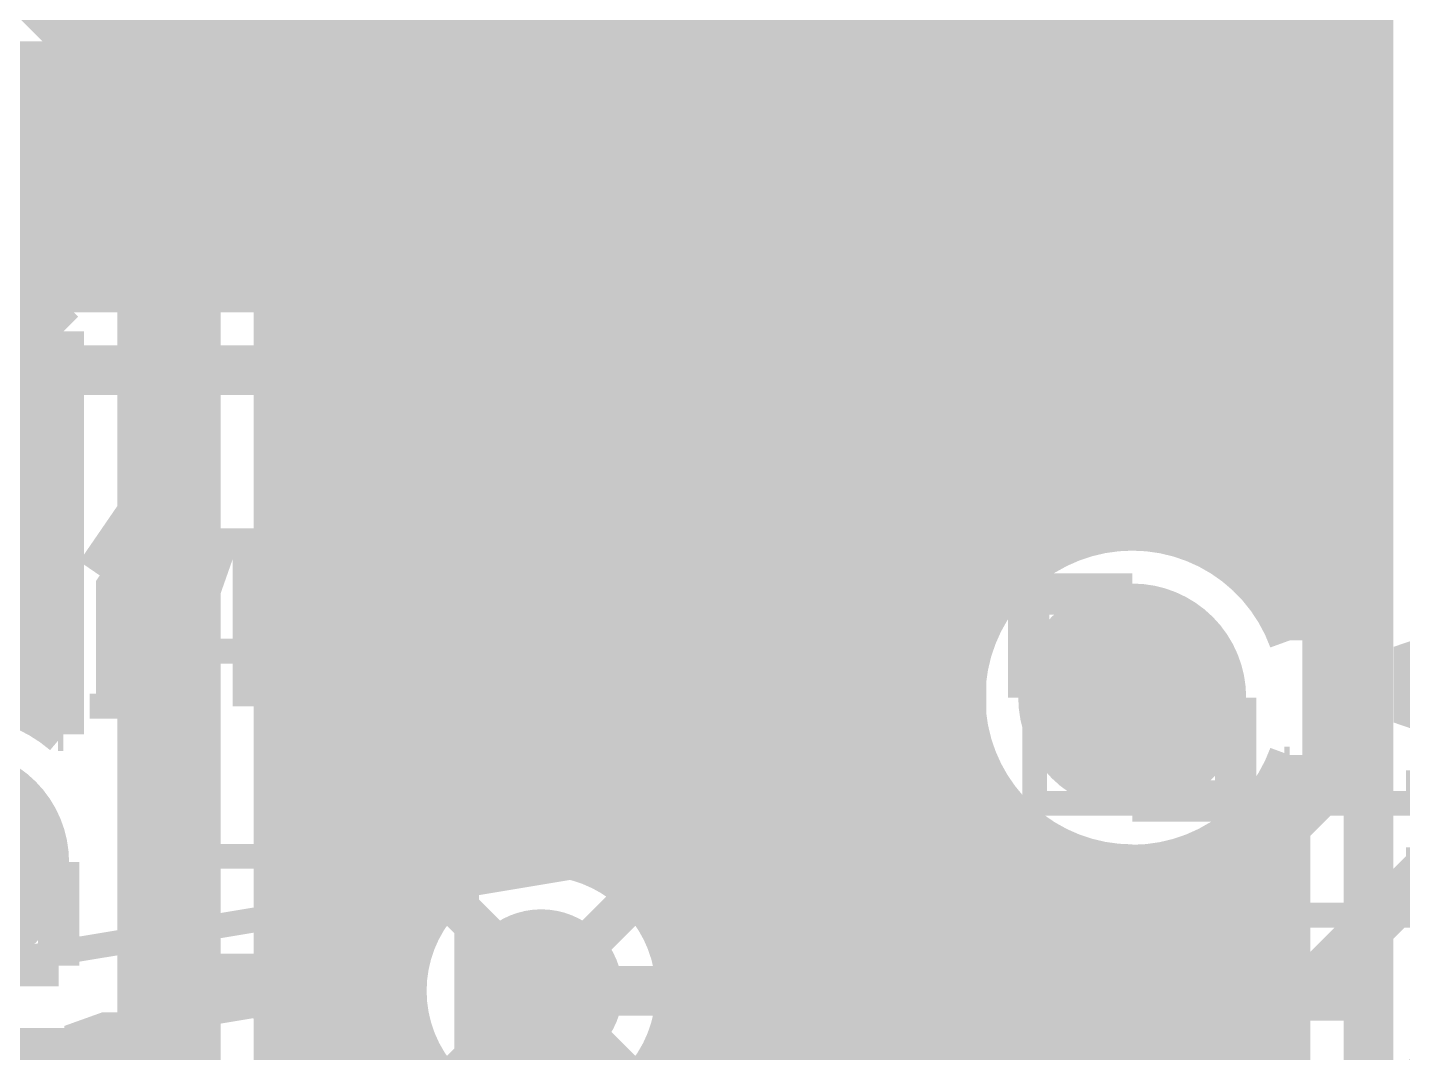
# Model space of a CAD drawing. Extents: x -5 to 90, y -49 to 54.
# Drawn here: x 10.82 to 19.26, y 28.2 to 34.49 of the extents above; entities that cross this region are included whole.
import ezdxf

# ---------------------------------------------------------------- set-up
doc = ezdxf.new("R2010")
doc.units = 0
doc.header["$MEASUREMENT"] = 0
doc.layers.get('0').update_dxf_attribs({"linetype": 'CONTINUOUS'})
for name, color, linetype in [('22-310-0_BOT', 7, 'CONTINUOUS'), ('22-310-0_DRD', 7, 'CONTINUOUS'), ('22-310-0_DRL', 2, 'CONTINUOUS'), ('22-310-0_SMT', 3, 'CONTINUOUS'), ('22-310-0_SPT', 5, 'CONTINUOUS'), ('22-310-0_SSB', 10, 'CONTINUOUS'), ('22-310-0_SST', 14, 'CONTINUOUS'), ('22-310-0_TOP', 9, 'CONTINUOUS'), ('THRUHOLE_NPT', 11, 'CONTINUOUS'), ('THRUHOLE_TAP', 13, 'CONTINUOUS')]:
    doc.layers.add(name, color=color, linetype=linetype)

# ---------------------------------------------------------------- blocks, each defined once
blk = doc.blocks.new('ROUND_19')
at = {"const_width": 0.69977}
blk.add_lwpolyline([(-0.349884, 0, 1), (0.349884, 0, 1)], format="xyb", close=True, dxfattribs=at)
blk = doc.blocks.new('ROUND_39')
at = {"const_width": 0.50038}
blk.add_lwpolyline([(-0.25019, 0, 1), (0.25019, 0, 1)], format="xyb", close=True, dxfattribs=at)
blk = doc.blocks.new('ROUND_50')
at = {"const_width": 0.10033}
blk.add_lwpolyline([(-0.050164, 0, 1), (0.050164, 0, 1)], format="xyb", close=True, dxfattribs=at)
blk = doc.blocks.new('ROUND_2')
at = {"const_width": 0.50038}
blk.add_lwpolyline([(-0.25019, 0, 1), (0.25019, 0, 1)], format="xyb", close=True, dxfattribs=at)
blk = doc.blocks.new('RECTANGLE_4')
blk.add_solid([(0.4826, 0.4064), (0.4826, -0.4064), (-0.4826, 0.4064), (-0.4826, -0.4064)])
blk = doc.blocks.new('RECTANGLE_32')
blk.add_solid([(0.29972, 0.19939), (0.29972, -0.19939), (-0.29972, 0.19939), (-0.29972, -0.19939)])
blk = doc.blocks.new('RECTANGLE_33')
blk.add_solid([(0.25019, 0.19939), (0.25019, -0.19939), (-0.25019, 0.19939), (-0.25019, -0.19939)])
blk = doc.blocks.new('ROUND_46')
at = {"const_width": 0.10033}
blk.add_lwpolyline([(-0.050164, 0, 1), (0.050164, 0, 1)], format="xyb", close=True, dxfattribs=at)

msp = doc.modelspace()

# ---------------------------------------------------------------- linework, layer by layer
at = {"layer": '22-310-0_BOT'}
for points, const_width in [([(15.9004, 45.085), (15.9004, 10.71118)], 0.254), ([(16.129, 45.085), (16.129, 10.71118)], 0.254), ([(16.3576, 45.085), (16.3576, 24.26462)], 0.254), ([(16.5862, 45.085), (16.5862, 30.5562)], 0.254), ([(15.6718, 45.03928), (15.6718, 10.71118)], 0.254), ([(15.4432, 44.81068), (15.4432, 10.71118)], 0.254), ([(15.2146, 44.63034), (15.2146, 10.71118)], 0.254), ([(13.843, 44.48048), (13.843, 29.39542)], 0.254), ([(14.0716, 44.5008), (14.0716, 29.39796)], 0.254), ([(14.3002, 44.5008), (14.3002, 29.337)], 0.254), ([(14.5288, 44.5008), (14.5288, 29.18714)], 0.254), ([(14.7574, 44.5008), (14.7574, 28.83662)], 0.254), ([(14.986, 44.53382), (14.986, 10.71118)], 0.254), ([(16.8148, 41.87444), (16.8148, 31.04134)], 0.254), ([(17.0434, 41.64584), (17.0434, 31.242)], 0.254), ([(17.272, 41.59758), (17.272, 31.35122)], 0.254), ([(17.5006, 41.59758), (17.5006, 31.39948)], 0.254), ([(11.3284, 39.64686), (11.3284, 34.163)], 0.254), ([(19.05, 24.384), (19.05, 37.9857), (18.69948, 38.33368)], 0.3048), ([(17.7292, 37.75456), (17.7292, 31.39694)], 0.254), ([(10.14984, 37.39642), (10.14984, 34.42716), (11.684, 32.893), (11.684, 17.526)], 0.635), ([(11.557, 37.5412), (11.557, 33.9344)], 0.254), ([(17.9578, 37.48024), (17.9578, 31.34106)], 0.254), ([(18.1864, 37.32784), (18.1864, 31.22168)], 0.254), ([(13.6144, 37.21608), (13.6144, 29.3243)], 0.254), ([(18.415, 37.23894), (18.415, 31.00324)], 0.254), ([(18.5674, 37.211), (18.5674, 30.72638)], 0.254), ([(11.7856, 37.08908), (11.7856, 33.7058)], 0.254), ([(13.3858, 36.95192), (13.3858, 29.16428)], 0.254), ([(12.0142, 36.8808), (12.0142, 33.4772)], 0.254), ([(11.0998, 36.78428), (11.0998, 34.3916)], 0.254), ([(13.1572, 36.79952), (13.1572, 28.7401)], 0.254), ([(12.2428, 36.75888), (12.2428, 33.22066)], 0.254), ([(12.4714, 36.69792), (12.4714, 17.78762)], 0.254), ([(12.9286, 36.7157), (12.9286, 19.177)], 0.254), ([(12.7, 36.68268), (12.7, 18.86966)], 0.254), ([(10.79754, 34.69386), (12.13612, 33.35528)], 0.254), ([(18.5674, 34.5186), (10.9728, 34.5186)], 0.254), ([(18.5674, 34.29), (11.2014, 34.29)], 0.254), ([(18.5674, 34.0614), (11.43, 34.0614)], 0.254), ([(9.6901, 33.96742), (11.0363, 32.62376)], 0.254), ([(18.5674, 33.8328), (11.6586, 33.8328)], 0.254), ([(18.5674, 33.6042), (11.8872, 33.6042)], 0.254), ([(18.5674, 33.3756), (12.1158, 33.3756)], 0.254), ([(18.5674, 33.147), (12.27836, 33.147)], 0.254), ([(10.74166, 32.9184), (9.07034, 32.9184)], 0.254), ([(18.5674, 32.9184), (12.3317, 32.9184)], 0.254), ([(12.3317, 32.893), (12.3317, 18.04416)], 0.254), ([(10.8712, 32.78886), (10.8712, 30.2641)], 0.254), ([(10.97026, 32.6898), (8.9916, 32.6898)], 0.254), ([(18.5674, 32.6898), (12.3317, 32.6898)], 0.254), ([(11.0363, 32.62376), (11.0363, 30.1498)], 0.254), ([(11.0363, 32.4612), (8.9916, 32.4612)], 0.254), ([(18.5674, 32.4612), (12.3317, 32.4612)], 0.254), ([(11.0363, 32.2326), (8.9916, 32.2326)], 0.254), ([(18.5674, 32.2326), (12.3317, 32.2326)], 0.254), ([(11.0363, 32.004), (8.9916, 32.004)], 0.254), ([(18.5674, 32.004), (12.3317, 32.004)], 0.254), ([(11.0363, 31.7754), (8.9916, 31.7754)], 0.254), ([(18.5674, 31.7754), (12.3317, 31.7754)], 0.254), ([(11.0363, 31.5468), (8.9916, 31.5468)], 0.254), ([(18.5674, 31.5468), (12.3317, 31.5468)], 0.254), ([(11.0363, 31.3182), (8.9916, 31.3182)], 0.254), ([(17.18564, 31.3182), (12.3317, 31.3182)], 0.254), ([(18.5674, 31.3182), (18.01114, 31.3182)], 0.254), ([(11.0363, 31.0896), (8.9916, 31.0896)], 0.254), ([(16.85798, 31.0896), (12.3317, 31.0896)], 0.254), ([(18.5674, 31.0896), (18.34134, 31.0896)], 0.254), ([(11.0363, 30.861), (8.9916, 30.861)], 0.254), ([(16.69288, 30.861), (12.3317, 30.861)], 0.254), ([(18.5674, 30.861), (18.50644, 30.861)], 0.254), ([(11.0363, 30.6324), (8.9916, 30.6324)], 0.254), ([(16.60144, 30.6324), (12.3317, 30.6324)], 0.254), ([(11.0363, 30.4038), (8.9916, 30.4038)], 0.254), ([(16.57096, 30.4038), (12.3317, 30.4038)], 0.254), ([(16.5862, 30.19298), (16.5862, 24.61514)], 0.254), ([(11.0363, 30.1752), (11.00328, 30.1752)], 0.254), ([(16.58874, 30.1752), (12.3317, 30.1752)], 0.254), ([(18.5674, 30.0228), (18.5674, 25.05964)], 0.254), ([(16.6624, 29.9466), (12.3317, 29.9466)], 0.254), ([(18.5674, 29.9466), (18.53438, 29.9466)], 0.254), ([(16.80718, 29.718), (12.3317, 29.718)], 0.254), ([(16.8148, 29.70784), (16.8148, 24.765)], 0.254), ([(18.5674, 29.718), (18.39214, 29.718)], 0.254), ([(18.415, 29.74594), (18.415, 24.9174)], 0.254), ([(18.1864, 29.5275), (18.1864, 19.37004)], 0.254), ([(17.07388, 29.4894), (12.3317, 29.4894)], 0.254), ([(17.0434, 29.50718), (17.0434, 24.82596)], 0.254), ([(18.5674, 29.4894), (18.12544, 29.4894)], 0.254), ([(17.272, 29.39796), (17.272, 24.82342)], 0.254), ([(17.5006, 29.3497), (17.5006, 24.7523)], 0.254), ([(17.7292, 29.35224), (17.7292, 24.59228)], 0.254), ([(17.9578, 29.40812), (17.9578, 24.1681)], 0.254), ([(13.50264, 29.2608), (12.3317, 29.2608)], 0.254), ([(18.5674, 29.2608), (14.43736, 29.2608)], 0.254), ([(13.27658, 29.0322), (12.3317, 29.0322)], 0.254), ([(18.5674, 29.0322), (14.66088, 29.0322)], 0.254), ([(13.17244, 28.8036), (12.3317, 28.8036)], 0.254), ([(18.5674, 28.8036), (14.76756, 28.8036)], 0.254), ([(13.97, 24.13), (13.97, 28.575)], 0.3048), ([(13.13942, 28.575), (12.3317, 28.575)], 0.254), ([(18.5674, 28.575), (14.80058, 28.575)], 0.254), ([(13.17244, 28.3464), (12.3317, 28.3464)], 0.254), ([(13.1572, 28.40736), (13.1572, 24.2951)], 0.254), ([(18.5674, 28.3464), (14.76756, 28.3464)], 0.254), ([(14.7574, 28.31338), (14.7574, 24.39162)], 0.254), ([(13.27658, 28.1178), (12.3317, 28.1178)], 0.254), ([(18.5674, 28.1178), (14.66088, 28.1178)], 0.254)]:
    msp.add_lwpolyline(points, dxfattribs=dict(at, const_width=const_width))
at = {"layer": '22-310-0_BOT', "const_width": 0.254}
for points in [[(12.3317, 32.893, 0.1989124), (12.14199, 33.35099)], [(12.3317, 32.893, 0.1989124), (12.14199, 33.35099)], [(17.59966, 31.40456, 0.4142136), (16.57096, 30.37586)], [(18.5674, 30.72638, 0.3157279), (17.59966, 31.40456)], [(11.0363, 30.1498, 0.1776522), (10.37082, 30.39395)], [(16.57096, 30.37586, 0.4142136), (17.59966, 29.34716)], [(17.59966, 29.34462, 0.3150912), (18.5674, 30.0228)], [(13.97, 29.40558, 0.4142136), (13.13942, 28.575)], [(14.80058, 28.575, 0.4142136), (13.97, 29.40558)], [(13.13942, 28.575, 0.2422132), (13.48723, 27.89913)], [(14.4526, 27.89936, 0.2422133), (14.8003, 28.575)]]:
    msp.add_lwpolyline(points, format="xyb", dxfattribs=at)
at = {"layer": '22-310-0_DRD', "const_width": 0.254}
for points in [[(16.96466, 31.01086), (16.96466, 30.37586)], [(17.59966, 31.01086), (16.96466, 31.01086)], [(17.59966, 29.74086), (17.59966, 31.01086)], [(16.96466, 30.37586), (18.23466, 30.37586)], [(18.23466, 30.37586), (18.23466, 29.74086)], [(18.23466, 29.74086), (17.59966, 29.74086)], [(9.73582, 29.36494), (11.00582, 29.36494)], [(11.00582, 29.36494), (11.00582, 28.72994)], [(14.605, 29.21), (13.335, 27.94)], [(14.605, 27.94), (13.335, 29.21)], [(11.00582, 28.72994), (10.37082, 28.72994)]]:
    msp.add_lwpolyline(points, dxfattribs=at)
at = {"layer": '22-310-0_SSB', "const_width": 0.1524}
for points in [[(17.00022, 29.72562), (17.00022, 44.02582), (22.9997, 44.02582), (22.9997, 29.72562), (17.00022, 29.72562)], [(9.88568, 28.62326), (7.53872, 42.73042), (13.45692, 43.7134), (15.80388, 29.60878), (9.88568, 28.62326)], [(19.05508, 28.17876), (19.05508, 29.19476), (19.17446, 29.02458)], [(14.06398, 27.76474), (14.09446, 27.94254), (13.9827, 28.61056), (13.89634, 28.7655), (13.54582, 28.70708), (13.51534, 28.53182), (13.6271, 27.8638), (13.71346, 27.70632), (14.06398, 27.76474)], [(12.79906, 27.72664), (12.88542, 27.56916), (13.23594, 27.62758), (13.26642, 27.80284), (13.15466, 28.47086), (13.0683, 28.62834), (12.71778, 28.56992), (12.6873, 28.39466)], [(11.99896, 27.42184), (12.46886, 27.49804), (11.88974, 28.08986), (11.8618, 28.2575), (11.89228, 28.43276), (12.2428, 28.49118), (12.32916, 28.3337)], [(18.93824, 28.17876), (19.17446, 28.17876)]]:
    msp.add_lwpolyline(points, dxfattribs=at)
for points in [[(17.80032, 30.37586, 0.4142136), (17.59966, 30.57652)], [(17.59966, 30.57398, 0.4142136), (17.40154, 30.37586)], [(17.399, 30.37586, 0.4142136), (17.59966, 30.1752)], [(17.59966, 30.1752, 0.4142136), (17.80032, 30.37586)]]:
    msp.add_lwpolyline(points, format="xyb", dxfattribs=at)
at = {"layer": '22-310-0_SST', "const_width": 0.1524}
for points in [[(13.95476, 34.38652), (13.95476, 35.40252)], [(14.55674, 34.89452), (14.91234, 34.89452), (15.03172, 35.0647), (15.03172, 35.23234), (14.91234, 35.40252), (14.55674, 35.40252), (14.55674, 34.38652)], [(15.39494, 34.5567), (15.45336, 34.38652), (15.80896, 34.38652), (15.86992, 34.5567), (15.86992, 34.89452), (15.75054, 35.0647), (15.39494, 35.0647), (15.39494, 35.40252), (15.86992, 35.40252)], [(16.26616, 31.97352), (16.26616, 32.98952), (16.14932, 32.81934)], [(14.82852, 32.98952), (14.35354, 32.98952)], [(14.58976, 31.97352), (14.58976, 32.98952)], [(15.19174, 32.48152), (15.54734, 32.48152), (15.66672, 32.6517), (15.66672, 32.81934), (15.54734, 32.98952), (15.19174, 32.98952), (15.19174, 31.97352)], [(16.74876, 32.1437), (16.86814, 31.97352), (17.10436, 31.97352), (17.22374, 32.1437), (17.22374, 32.31134), (16.98752, 32.6517), (17.22374, 32.98952), (16.74876, 32.98952)], [(16.38554, 31.97352), (16.14932, 31.97352)], [(11.31316, 30.32252), (11.31316, 31.33852), (11.19632, 31.16834)], [(12.27074, 30.66034), (11.79576, 30.66034), (12.03452, 31.33852), (12.15136, 31.33852), (12.15136, 30.32252)], [(19.78914, 30.6324), (19.78914, 30.2768), (19.6215, 30.21838), (19.45132, 30.21838), (19.28114, 30.2768), (19.28114, 30.6324), (19.45132, 30.69082), (19.6215, 30.69082), (20.29714, 30.4546)], [(16.11884, 30.5308), (15.94866, 30.58922), (15.77848, 30.58922), (15.61084, 30.5308), (15.61084, 30.1752), (15.77848, 30.11424), (15.94866, 30.11424), (16.11884, 30.1752), (16.11884, 30.5308), (16.28648, 30.58922), (16.45666, 30.58922), (16.62684, 30.5308), (16.62684, 30.1752), (16.45666, 30.11424), (16.28648, 30.11424), (16.11884, 30.1752)], [(11.43254, 30.32252), (11.19632, 30.32252)], [(19.28114, 29.85262), (20.1295, 29.85262), (20.29714, 29.7942), (20.29714, 29.4386), (20.1295, 29.38018), (19.28114, 29.38018)], [(15.61084, 29.75102), (16.45666, 29.75102), (16.62684, 29.6926), (16.62684, 29.337), (16.45666, 29.27604), (15.61084, 29.27604)], [(11.8745, 29.4005), (11.8745, 26.4795), (13.5128, 26.4795), (13.5128, 29.4005), (11.8745, 29.4005)], [(18.2372, 26.8478), (20.9296, 26.8478), (21.1836, 27.1018), (21.1836, 29.03982), (18.1864, 29.03982), (18.1864, 26.8478), (18.2372, 26.8478)], [(14.7574, 28.956), (14.7574, 26.8986), (17.526, 26.8986), (17.526, 28.956), (14.7574, 28.956)], [(11.11758, 27.95016), (11.11758, 28.30576), (11.28776, 28.36672), (11.4554, 28.36672), (11.62558, 28.30576), (11.62558, 27.95016), (11.4554, 27.89174), (11.28776, 27.89174), (10.60958, 28.12796)]]:
    msp.add_lwpolyline(points, dxfattribs=at)
at = {"layer": '22-310-0_SST', "const_width": 0.254}
for points in [[(11.938, 34.925, 0.4142136), (12.7, 34.163)], [(12.7, 34.163, 0.4142136), (13.462, 34.925)], [(13.335, 33.147, 0.4142136), (12.573, 32.385)], [(14.097, 32.385, 0.4142136), (13.335, 33.147)], [(12.573, 32.385, 0.4142136), (13.335, 31.623)], [(13.335, 31.623, 0.4142136), (14.097, 32.385)], [(13.335, 31.242, 0.4142136), (12.573, 30.48)], [(14.097, 30.48, 0.4142136), (13.335, 31.242)], [(12.573, 30.48, 0.4142136), (13.335, 29.718)], [(13.335, 29.718, 0.4142136), (14.097, 30.48)]]:
    msp.add_lwpolyline(points, format="xyb", dxfattribs=at)
at = {"layer": '22-310-0_TOP'}
for points, const_width in [([(18.796, 34.925), (18.796, 29.845), (18.161, 29.21), (17.653, 29.21), (17.04086, 28.59786), (17.04086, 28.575)], 0.3048), ([(12.18184, 34.2773), (10.1727, 34.2773)], 0.254), ([(12.18184, 34.2773), (10.1727, 34.2773)], 0.254), ([(12.18184, 34.2773), (10.1727, 34.2773)], 0.254), ([(10.8712, 34.2773), (10.8712, 32.8676)], 0.254), ([(11.0998, 34.2773), (11.0998, 32.8676)], 0.254), ([(11.3284, 34.2773), (11.3284, 32.8676)], 0.254), ([(11.557, 34.2773), (11.557, 32.8676)], 0.254), ([(11.7856, 34.2773), (11.7856, 32.8676)], 0.254), ([(12.0142, 34.2773), (12.0142, 32.8676)], 0.254), ([(18.3134, 34.2773), (13.21816, 34.2773)], 0.254), ([(18.3134, 34.2773), (13.21816, 34.2773)], 0.254), ([(13.3858, 34.2773), (13.3858, 33.21304)], 0.254), ([(13.6144, 34.2773), (13.6144, 33.16478)], 0.254), ([(13.843, 34.2773), (13.843, 33.04032)], 0.254), ([(14.0716, 34.2773), (14.0716, 32.80918)], 0.254), ([(14.3002, 34.2773), (14.3002, 32.61106)], 0.254), ([(14.5288, 34.2773), (14.5288, 32.38246)], 0.254), ([(14.7574, 34.2773), (14.7574, 32.15386)], 0.254), ([(14.986, 34.2773), (14.986, 31.92526)], 0.254), ([(15.2146, 34.2773), (15.2146, 31.69666)], 0.254), ([(15.4432, 34.2773), (15.4432, 31.46806)], 0.254), ([(15.6718, 34.2773), (15.6718, 31.23946)], 0.254), ([(15.9004, 34.2773), (15.9004, 31.01086)], 0.254), ([(16.129, 34.2773), (16.129, 30.78226)], 0.254), ([(16.3576, 34.2773), (16.3576, 30.55112)], 0.254), ([(16.5862, 34.2773), (16.5862, 30.5562)], 0.254), ([(16.8148, 34.2773), (16.8148, 31.04134)], 0.254), ([(17.0434, 34.2773), (17.0434, 31.242)], 0.254), ([(17.272, 34.2773), (17.272, 31.35122)], 0.254), ([(17.5006, 34.2773), (17.5006, 31.39948)], 0.254), ([(17.7292, 34.2773), (17.7292, 31.39694)], 0.254), ([(17.9578, 34.2773), (17.9578, 31.34106)], 0.254), ([(18.1864, 34.2773), (18.1864, 31.22168)], 0.254), ([(18.3134, 34.2773), (18.3134, 31.11754)], 0.254), ([(12.37234, 34.163), (10.0584, 34.163)], 0.254), ([(12.2428, 34.23158), (12.2428, 32.8676)], 0.254), ([(18.3134, 34.163), (13.02766, 34.163)], 0.254), ([(13.1572, 34.23158), (13.1572, 33.19526)], 0.254), ([(12.4714, 34.12744), (12.4714, 32.8676)], 0.254), ([(12.7, 34.09442), (12.7, 32.9184)], 0.254), ([(12.9286, 34.12744), (12.9286, 33.1089)], 0.254), ([(18.3134, 33.9344), (9.8298, 33.9344)], 0.254), ([(18.3134, 33.7058), (9.6012, 33.7058)], 0.254), ([(18.3134, 33.4772), (9.3726, 33.4772)], 0.254), ([(18.3134, 33.2486), (9.28878, 33.2486)], 0.254), ([(12.8016, 33.02), (9.16432, 33.02)], 0.254), ([(18.3134, 33.02), (13.8684, 33.02)], 0.254), ([(12.65936, 32.8676), (10.16, 32.8676)], 0.254), ([(18.3134, 32.7914), (14.10208, 32.7914)], 0.254), ([(14.18336, 32.72536), (16.33728, 30.57144)], 0.254), ([(18.3134, 32.5628), (14.34846, 32.5628)], 0.254), ([(6.35, 28.6512), (6.4262, 28.6512), (10.16, 32.385), (13.335, 32.385)], 0.3048), ([(13.335, 32.385), (13.843, 32.385), (16.002, 30.226), (16.002, 28.194), (15.73276, 27.92476), (15.24, 27.92476)], 0.3048), ([(18.3134, 32.3342), (14.57706, 32.3342)], 0.254), ([(18.3134, 32.1056), (14.80566, 32.1056)], 0.254), ([(18.3134, 31.877), (15.03426, 31.877)], 0.254), ([(18.3134, 31.6484), (15.26286, 31.6484)], 0.254), ([(18.3134, 31.4198), (15.49146, 31.4198)], 0.254), ([(16.97228, 31.1912), (15.72006, 31.1912)], 0.254), ([(18.3134, 31.1912), (18.22704, 31.1912)], 0.254), ([(16.75384, 30.9626), (15.94866, 30.9626)], 0.254), ([(16.63446, 30.734), (16.17726, 30.734)], 0.254), ([(15.24, 28.575), (15.24, 29.718), (14.478, 30.48), (13.335, 30.48)], 0.3048), ([(16.57858, 30.5054), (16.3957, 30.5054)], 0.254), ([(16.5735, 30.2768), (16.48206, 30.2768)], 0.254), ([(16.4846, 30.226), (16.4846, 29.10586)], 0.254), ([(16.5862, 30.19298), (16.5862, 29.10586)], 0.254), ([(18.73504, 28.59024), (18.73504, 28.64104), (20.32, 30.226), (24.384, 30.226), (24.765, 29.845)], 0.3048), ([(16.62176, 30.0482), (16.4846, 30.0482)], 0.254), ([(16.73352, 29.8196), (16.4846, 29.8196)], 0.254), ([(16.8148, 29.70784), (16.8148, 29.10586)], 0.254), ([(16.93164, 29.591), (16.4846, 29.591)], 0.254), ([(17.19072, 29.43098), (16.8656, 29.10586)], 0.254), ([(17.0434, 29.50718), (17.0434, 29.28366)], 0.254), ([(17.12214, 29.3624), (16.4846, 29.3624)], 0.254), ([(16.89354, 29.1338), (16.4846, 29.1338)], 0.254), ([(16.8656, 29.10586), (16.4846, 29.10586)], 0.254), ([(12.7, 28.6512), (12.0142, 28.6512), (11.557, 28.194), (10.287, 28.194), (9.398, 28.194), (8.9408, 28.6512), (8.255, 28.6512)], 0.3048), ([(13.97, 28.575), (15.24, 28.575)], 0.3048), ([(18.73504, 27.94), (18.288, 27.94), (17.653, 28.575), (17.04086, 28.575)], 0.3048), ([(18.73504, 27.94), (19.304, 27.94), (19.95424, 28.59024), (20.63496, 28.59024)], 0.3048)]:
    msp.add_lwpolyline(points, dxfattribs=dict(at, const_width=const_width))
at = {"layer": '22-310-0_TOP', "const_width": 0.254}
for points in [[(12.18184, 34.2773, 0.1703036), (12.7, 34.09554)], [(12.7, 34.09442, 0.1703029), (13.21886, 34.27642)], [(13.335, 33.21558, 0.2422138), (12.65913, 32.86776)], [(14.03604, 32.82696, 0.257553), (13.335, 33.21372)], [(14.18336, 32.72536, 0.0936704), (14.03566, 32.8261)], [(14.18336, 32.72536, 0.0936704), (14.03566, 32.8261)], [(17.59966, 31.40456, 0.4142136), (16.57096, 30.37586)], [(18.3134, 31.11754, 0.1939285), (17.59966, 31.40519)], [(16.4846, 30.226, 0.1989124), (16.34325, 30.56725)], [(16.4846, 30.226, 0.1989124), (16.34325, 30.56725)], [(16.57096, 30.37586, 0.299051), (17.19072, 29.43098)]]:
    msp.add_lwpolyline(points, format="xyb", dxfattribs=at)

# ---------------------------------------------------------------- block references
at = {"layer": '22-310-0_BOT'}
for name, p in [('ROUND_19', (17.59966, 30.37586)), ('ROUND_19', (10.37082, 29.36494)), ('ROUND_39', (13.97, 28.575))]:
    msp.add_blockref(name, p, dxfattribs=at)
at = {"layer": '22-310-0_DRL'}
for name, p in [('ROUND_19', (17.59966, 30.37586)), ('ROUND_19', (10.37082, 29.36494)), ('ROUND_50', (13.97, 28.575))]:
    msp.add_blockref(name, p, dxfattribs=at)
at = {"layer": '22-310-0_SMT'}
for name, p in [('ROUND_2', (12.7, 34.925)), ('ROUND_2', (13.335, 32.385)), ('ROUND_2', (13.335, 30.48)), ('RECTANGLE_4', (12.7, 28.6512)), ('RECTANGLE_32', (15.24, 28.575)), ('RECTANGLE_32', (17.04086, 28.575)), ('RECTANGLE_33', (18.73504, 28.59024))]:
    msp.add_blockref(name, p, dxfattribs=at)
at = {"layer": '22-310-0_SPT'}
for name, p in [('RECTANGLE_4', (12.7, 28.6512)), ('RECTANGLE_32', (15.24, 28.575)), ('RECTANGLE_32', (17.04086, 28.575)), ('RECTANGLE_33', (18.73504, 28.59024))]:
    msp.add_blockref(name, p, dxfattribs=at)
at = {"layer": '22-310-0_TOP'}
for name, p in [('ROUND_2', (12.7, 34.925)), ('ROUND_2', (13.335, 32.385)), ('ROUND_19', (17.59966, 30.37586)), ('ROUND_2', (13.335, 30.48)), ('ROUND_19', (10.37082, 29.36494)), ('RECTANGLE_4', (12.7, 28.6512)), ('ROUND_39', (13.97, 28.575)), ('RECTANGLE_32', (15.24, 28.575)), ('RECTANGLE_32', (17.04086, 28.575)), ('RECTANGLE_33', (18.73504, 28.59024))]:
    msp.add_blockref(name, p, dxfattribs=at)
at = {"layer": 'THRUHOLE_NPT'}
for p in [(17.59966, 30.37586), (10.37082, 29.36494)]:
    msp.add_blockref('ROUND_19', p, dxfattribs=at)
at = {"layer": 'THRUHOLE_TAP'}
msp.add_blockref('ROUND_46', (13.97, 28.575), dxfattribs=at)

doc.saveas('drawing.dxf')
